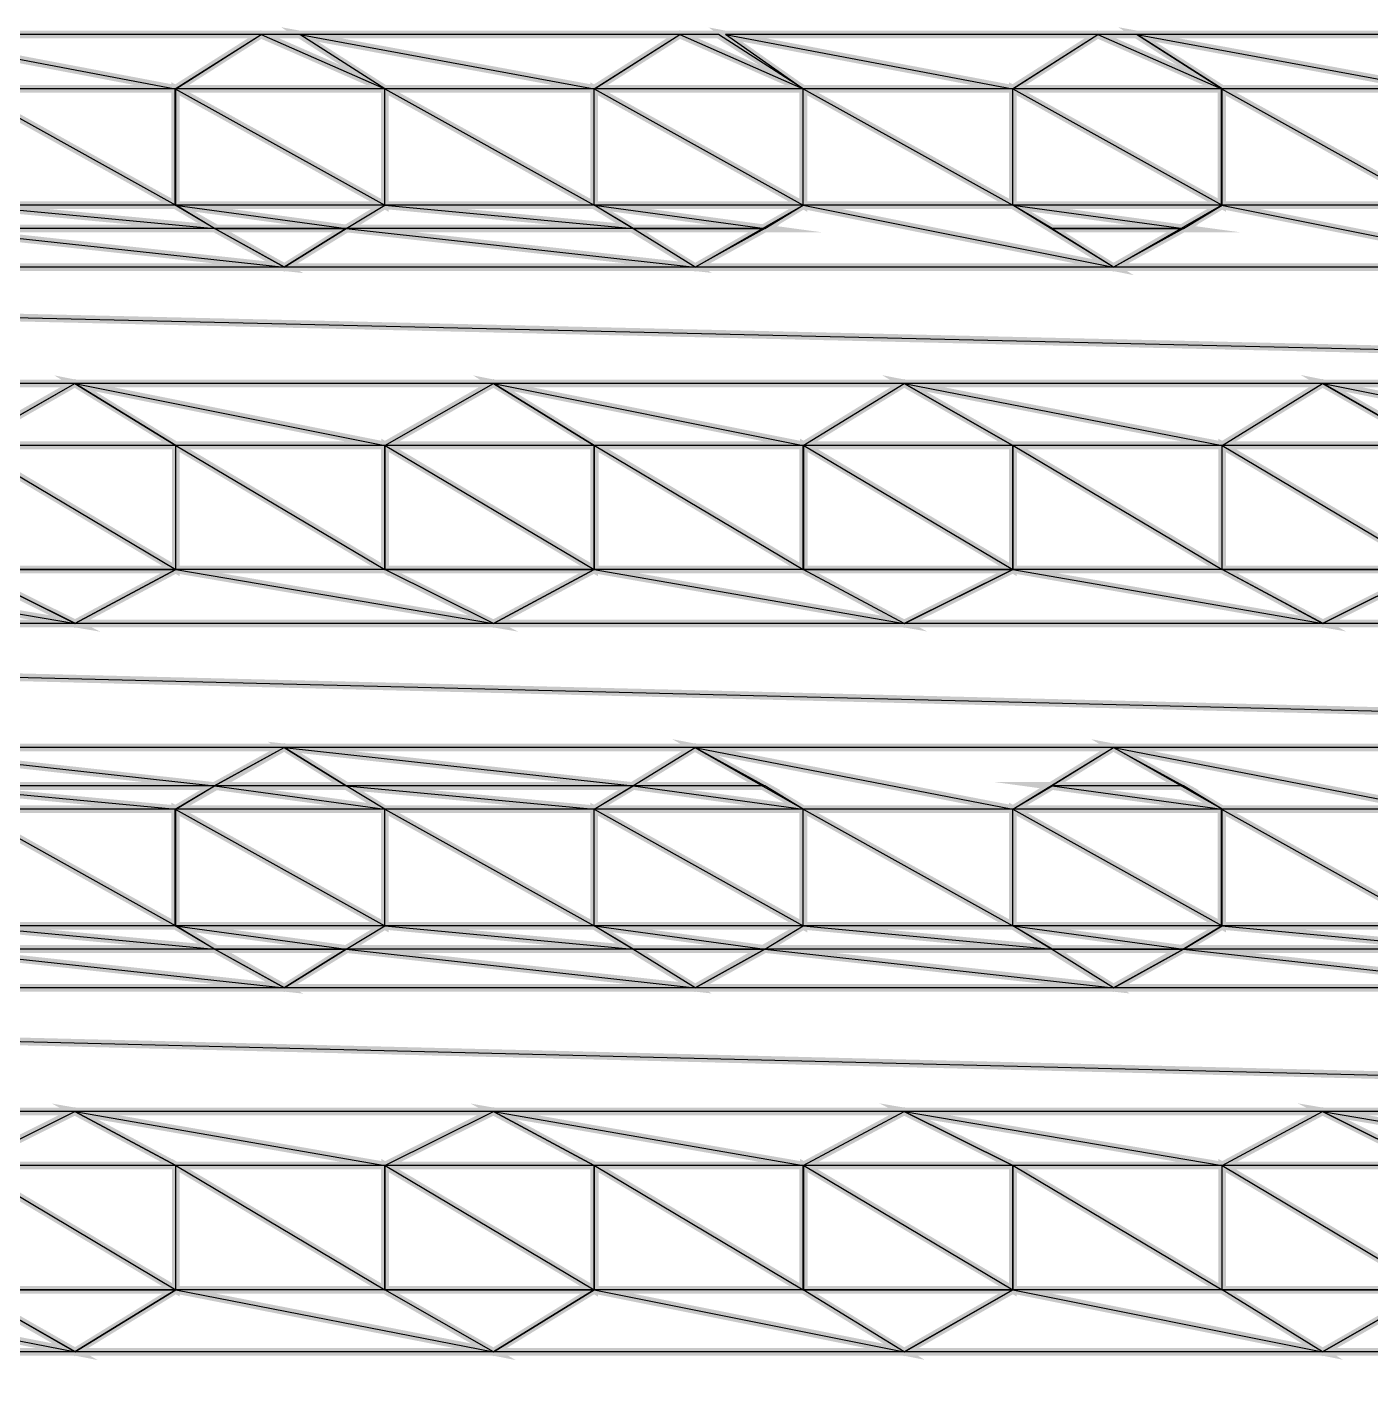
# Model space of a CAD drawing. Header units: metres. Extents: x -593 to 248, y 430 to 1024.
# Drawn here: x -401.18 to -393.83, y 551.01 to 558.44 of the extents above; entities that cross this region are included whole.
import ezdxf

# ---------------------------------------------------------------- set-up
doc = ezdxf.new("R2010")
doc.units = ezdxf.units.M
doc.header["$MEASUREMENT"] = 0
for name, color, linetype in [('C00-00-00-BLACK', 7, 'Continuous'), ('C62-64-65', 252, 'Continuous'), ('C93-95-97', 253, 'Continuous')]:
    doc.layers.add(name, color=color, linetype=linetype)

msp = doc.modelspace()

# ---------------------------------------------------------------- linework, layer by layer
at = {"layer": 'C00-00-00-BLACK', "const_width": 0.0423}
for points in [[(-413.0908, 558.3948), (-385.7358, 558.3948)], [(-400.3678, 558.0978), (-399.9018, 558.3948)], [(-399.6898, 558.3948), (-399.2248, 558.0978)], [(-398.0788, 558.0978), (-397.6098, 558.3948)], [(-397.3988, 558.3948), (-396.9338, 558.0978)], [(-395.7868, 558.0978), (-395.3228, 558.3948)], [(-395.1108, 558.3948), (-394.6418, 558.0978)], [(-400.3678, 558.0978), (-400.3678, 557.4608)], [(-399.2248, 558.0978), (-399.2248, 557.4608)], [(-398.0788, 558.0978), (-398.0788, 557.4608)], [(-396.9338, 558.0978), (-396.9338, 557.4608)], [(-395.7868, 558.0978), (-395.7868, 557.4608)], [(-394.6418, 558.0978), (-394.6418, 557.4608)], [(-400.3678, 557.4608), (-399.7748, 557.1218)], [(-399.7748, 557.1218), (-399.2248, 557.4608)], [(-398.0788, 557.4608), (-397.5258, 557.1218)], [(-397.5258, 557.1218), (-396.9338, 557.4608)], [(-395.7868, 557.4608), (-395.2368, 557.1218)], [(-395.2368, 557.1218), (-394.6418, 557.4608)], [(-401.5128, 556.1468), (-400.9208, 556.4858)], [(-400.9208, 556.4858), (-400.3678, 556.1468)], [(-399.2248, 556.1468), (-398.6298, 556.4858)], [(-398.6298, 556.4858), (-398.0788, 556.1468)], [(-396.9338, 556.1468), (-396.3818, 556.4858)], [(-396.3818, 556.4858), (-395.7868, 556.1468)], [(-394.6418, 556.1468), (-394.0918, 556.4858)], [(-394.0918, 556.4858), (-393.4988, 556.1468)], [(-400.3678, 556.1468), (-400.3678, 555.4678)], [(-399.2248, 556.1468), (-399.2248, 555.4678)], [(-398.0788, 556.1468), (-398.0788, 555.4678)], [(-396.9338, 556.1468), (-396.9338, 555.4678)], [(-395.7868, 556.1468), (-395.7868, 555.4678)], [(-394.6418, 556.1468), (-394.6418, 555.4678)], [(-401.5128, 555.4678), (-400.9208, 555.1718)], [(-400.9208, 555.1718), (-400.3678, 555.4678)], [(-399.2248, 555.4678), (-398.6298, 555.1718)], [(-398.6298, 555.1718), (-398.0788, 555.4678)], [(-396.9338, 555.4678), (-396.3818, 555.1718)], [(-396.3818, 555.1718), (-395.7868, 555.4678)], [(-394.6418, 555.4678), (-394.0918, 555.1718)], [(-394.0918, 555.1718), (-393.4988, 555.4678)], [(-400.3678, 554.1558), (-399.7748, 554.4938)], [(-399.7748, 554.4938), (-399.2248, 554.1558)], [(-398.0788, 554.1558), (-397.5258, 554.4938)], [(-397.5258, 554.4938), (-396.9338, 554.1558)], [(-395.7868, 554.1558), (-395.2368, 554.4938)], [(-395.2368, 554.4938), (-394.6418, 554.1558)], [(-400.3678, 554.1558), (-400.3678, 553.5178)], [(-399.2248, 554.1558), (-399.2248, 553.5178)], [(-398.0788, 554.1558), (-398.0788, 553.5178)], [(-396.9338, 554.1558), (-396.9338, 553.5178)], [(-395.7868, 554.1558), (-395.7868, 553.5178)], [(-394.6418, 554.1558), (-394.6418, 553.5178)], [(-400.3678, 553.5178), (-399.7748, 553.1788)], [(-399.7748, 553.1788), (-399.2248, 553.5178)], [(-398.0788, 553.5178), (-397.5258, 553.1788)], [(-397.5258, 553.1788), (-396.9338, 553.5178)], [(-395.7868, 553.5178), (-395.2368, 553.1788)], [(-395.2368, 553.1788), (-394.6418, 553.5178)], [(-401.5128, 552.2058), (-400.9208, 552.5018)], [(-400.9208, 552.5018), (-400.3678, 552.2058)], [(-399.2248, 552.2058), (-398.6298, 552.5018)], [(-398.6298, 552.5018), (-398.0788, 552.2058)], [(-396.9338, 552.2058), (-396.3818, 552.5018)], [(-396.3818, 552.5018), (-395.7868, 552.2058)], [(-394.6418, 552.2058), (-394.0918, 552.5018)], [(-394.0918, 552.5018), (-393.4988, 552.2058)], [(-400.3678, 552.2058), (-400.3678, 551.5258)], [(-399.2248, 552.2058), (-399.2248, 551.5258)], [(-398.0788, 552.2058), (-398.0788, 551.5258)], [(-396.9338, 552.2058), (-396.9338, 551.5258)], [(-395.7868, 552.2058), (-395.7868, 551.5258)], [(-394.6418, 552.2058), (-394.6418, 551.5258)], [(-401.5128, 551.5258), (-400.9208, 551.1868)], [(-400.9208, 551.1868), (-400.3678, 551.5258)], [(-399.2248, 551.5258), (-398.6298, 551.1868)], [(-398.6298, 551.1868), (-398.0788, 551.5258)], [(-396.9338, 551.5258), (-396.3818, 551.1868)], [(-396.3818, 551.1868), (-395.7868, 551.5258)], [(-394.6418, 551.5258), (-394.0918, 551.1868)], [(-394.0918, 551.1868), (-393.4988, 551.5258)]]:
    msp.add_lwpolyline(points, dxfattribs=at)
at = {"layer": 'C62-64-65', "const_width": 0.0423}
for points in [[(-399.9018, 558.3948), (-399.2248, 558.0978), (-400.3678, 558.0978), (-399.9018, 558.3948)], [(-399.6898, 558.3948), (-399.9018, 558.3948), (-399.2248, 558.0978), (-399.6898, 558.3948)], [(-397.6098, 558.3948), (-396.9338, 558.0978), (-398.0758, 558.0978), (-397.6098, 558.3948)], [(-397.3988, 558.3948), (-397.6098, 558.3948), (-396.9338, 558.0978), (-397.3988, 558.3948)], [(-395.3228, 558.3948), (-394.6448, 558.0978), (-395.7868, 558.0978), (-395.3228, 558.3948)], [(-395.1108, 558.3948), (-395.3228, 558.3948), (-394.6448, 558.0978), (-395.1108, 558.3948)], [(-399.2248, 558.0978), (-400.3708, 558.0978), (-399.2248, 557.4608), (-399.2248, 558.0978)], [(-400.3708, 558.0978), (-399.2248, 557.4608), (-400.3708, 557.4608), (-400.3708, 558.0978)], [(-396.9338, 558.0978), (-398.0788, 558.0978), (-396.9338, 557.4608), (-396.9338, 558.0978)], [(-398.0788, 558.0978), (-396.9338, 557.4608), (-398.0788, 557.4608), (-398.0788, 558.0978)], [(-394.6418, 558.0978), (-395.7868, 558.0978), (-394.6418, 557.4608), (-394.6418, 558.0978)], [(-395.7868, 558.0978), (-394.6418, 557.4608), (-395.7868, 557.4608), (-395.7868, 558.0978)], [(-399.2248, 557.4608), (-400.3708, 557.4608), (-399.4358, 557.3338), (-399.2248, 557.4608)], [(-400.3708, 557.4608), (-399.4358, 557.3338), (-400.1558, 557.3338), (-400.3708, 557.4608)], [(-396.9338, 557.4608), (-398.0788, 557.4608), (-397.1438, 557.3338), (-396.9338, 557.4608)], [(-398.0788, 557.4608), (-397.1438, 557.3338), (-397.8648, 557.3338), (-398.0788, 557.4608)], [(-394.6418, 557.4608), (-395.7868, 557.4608), (-394.8538, 557.3338), (-394.6418, 557.4608)], [(-395.7868, 557.4608), (-394.8538, 557.3338), (-395.5728, 557.3338), (-395.7868, 557.4608)], [(-400.1558, 557.3338), (-399.4358, 557.3338), (-399.7748, 557.1218), (-400.1558, 557.3338)], [(-397.8678, 557.3338), (-397.1438, 557.3338), (-397.5258, 557.1218), (-397.8678, 557.3338)], [(-395.5758, 557.3338), (-394.8538, 557.3338), (-395.2368, 557.1218), (-395.5758, 557.3338)], [(-400.9208, 556.4858), (-400.3678, 556.1468), (-401.5128, 556.1468), (-400.9208, 556.4858)], [(-398.6298, 556.4858), (-398.0788, 556.1468), (-399.2248, 556.1468), (-398.6298, 556.4858)], [(-396.3818, 556.4858), (-395.7868, 556.1468), (-396.9338, 556.1468), (-396.3818, 556.4858)], [(-394.0918, 556.4858), (-393.4988, 556.1468), (-394.6418, 556.1468), (-394.0918, 556.4858)], [(-400.3678, 556.1468), (-401.5098, 556.1468), (-400.3678, 555.4678), (-400.3678, 556.1468)], [(-401.5098, 556.1468), (-400.3678, 555.4678), (-401.5098, 555.4678), (-401.5098, 556.1468)], [(-398.0788, 556.1468), (-399.2228, 556.1468), (-398.0788, 555.4678), (-398.0788, 556.1468)], [(-399.2228, 556.1468), (-398.0788, 555.4678), (-399.2228, 555.4678), (-399.2228, 556.1468)], [(-395.7868, 556.1468), (-396.9308, 556.1468), (-395.7868, 555.4678), (-395.7868, 556.1468)], [(-396.9308, 556.1468), (-395.7868, 555.4678), (-396.9308, 555.4678), (-396.9308, 556.1468)], [(-393.4988, 556.1468), (-394.6418, 556.1468), (-393.4988, 555.4678), (-393.4988, 556.1468)], [(-394.6418, 556.1468), (-393.4988, 555.4678), (-394.6418, 555.4678), (-394.6418, 556.1468)], [(-401.5128, 555.4678), (-400.3678, 555.4678), (-400.9208, 555.1718), (-401.5128, 555.4678)], [(-399.2248, 555.4678), (-398.0788, 555.4678), (-398.6298, 555.1718), (-399.2248, 555.4678)], [(-396.9338, 555.4678), (-395.7868, 555.4678), (-396.3818, 555.1718), (-396.9338, 555.4678)], [(-394.6418, 555.4678), (-393.4988, 555.4678), (-394.0918, 555.1718), (-394.6418, 555.4678)], [(-399.7748, 554.4938), (-399.4358, 554.2828), (-400.1558, 554.2828), (-399.7748, 554.4938)], [(-397.5258, 554.4938), (-397.1438, 554.2828), (-397.8678, 554.2828), (-397.5258, 554.4938)], [(-395.2368, 554.4938), (-394.8538, 554.2828), (-395.5758, 554.2828), (-395.2368, 554.4938)], [(-399.4358, 554.2828), (-400.1558, 554.2828), (-399.2248, 554.1558), (-399.4358, 554.2828)], [(-400.1558, 554.2828), (-399.2248, 554.1558), (-400.3708, 554.1558), (-400.1558, 554.2828)], [(-397.1438, 554.2828), (-397.8648, 554.2828), (-396.9338, 554.1558), (-397.1438, 554.2828)], [(-397.8648, 554.2828), (-396.9338, 554.1558), (-398.0788, 554.1558), (-397.8648, 554.2828)], [(-394.8538, 554.2828), (-395.5728, 554.2828), (-394.6418, 554.1558), (-394.8538, 554.2828)], [(-395.5728, 554.2828), (-394.6418, 554.1558), (-395.7868, 554.1558), (-395.5728, 554.2828)], [(-399.2248, 554.1558), (-400.3708, 554.1558), (-399.2248, 553.5178), (-399.2248, 554.1558)], [(-400.3708, 554.1558), (-399.2248, 553.5178), (-400.3708, 553.5178), (-400.3708, 554.1558)], [(-396.9338, 554.1558), (-398.0788, 554.1558), (-396.9338, 553.5178), (-396.9338, 554.1558)], [(-398.0788, 554.1558), (-396.9338, 553.5178), (-398.0788, 553.5178), (-398.0788, 554.1558)], [(-394.6418, 554.1558), (-395.7868, 554.1558), (-394.6418, 553.5178), (-394.6418, 554.1558)], [(-395.7868, 554.1558), (-394.6418, 553.5178), (-395.7868, 553.5178), (-395.7868, 554.1558)], [(-399.2248, 553.5178), (-400.3708, 553.5178), (-399.4358, 553.3908), (-399.2248, 553.5178)], [(-400.3708, 553.5178), (-399.4358, 553.3908), (-400.1558, 553.3908), (-400.3708, 553.5178)], [(-396.9338, 553.5178), (-398.0788, 553.5178), (-397.1438, 553.3908), (-396.9338, 553.5178)], [(-398.0788, 553.5178), (-397.1438, 553.3908), (-397.8648, 553.3908), (-398.0788, 553.5178)], [(-394.6418, 553.5178), (-395.7868, 553.5178), (-394.8538, 553.3908), (-394.6418, 553.5178)], [(-395.7868, 553.5178), (-394.8538, 553.3908), (-395.5728, 553.3908), (-395.7868, 553.5178)], [(-400.1558, 553.3908), (-399.4358, 553.3908), (-399.7748, 553.1788), (-400.1558, 553.3908)], [(-397.8678, 553.3908), (-397.1438, 553.3908), (-397.5258, 553.1788), (-397.8678, 553.3908)], [(-395.5758, 553.3908), (-394.8538, 553.3908), (-395.2368, 553.1788), (-395.5758, 553.3908)], [(-400.9208, 552.5018), (-400.3678, 552.2058), (-401.5128, 552.2058), (-400.9208, 552.5018)], [(-398.6298, 552.5018), (-398.0788, 552.2058), (-399.2248, 552.2058), (-398.6298, 552.5018)], [(-396.3818, 552.5018), (-395.7868, 552.2058), (-396.9338, 552.2058), (-396.3818, 552.5018)], [(-394.0918, 552.5018), (-393.4988, 552.2058), (-394.6418, 552.2058), (-394.0918, 552.5018)], [(-401.5098, 552.2058), (-400.3678, 551.5258), (-401.5098, 551.5258), (-401.5098, 552.2058)], [(-399.2228, 552.2058), (-398.0788, 551.5258), (-399.2228, 551.5258), (-399.2228, 552.2058)], [(-396.9308, 552.2058), (-395.7868, 551.5258), (-396.9308, 551.5258), (-396.9308, 552.2058)], [(-394.6418, 552.2058), (-393.4988, 551.5258), (-394.6418, 551.5258), (-394.6418, 552.2058)], [(-400.3678, 552.2058), (-401.5098, 552.2058), (-400.3678, 551.5258), (-400.3678, 552.2058)], [(-398.0788, 552.2058), (-399.2228, 552.2058), (-398.0788, 551.5258), (-398.0788, 552.2058)], [(-395.7868, 552.2058), (-396.9308, 552.2058), (-395.7868, 551.5258), (-395.7868, 552.2058)], [(-393.4988, 552.2058), (-394.6418, 552.2058), (-393.4988, 551.5258), (-393.4988, 552.2058)], [(-401.5128, 551.5258), (-400.3678, 551.5258), (-400.9208, 551.1868), (-401.5128, 551.5258)], [(-399.2248, 551.5258), (-398.0788, 551.5258), (-398.6298, 551.1868), (-399.2248, 551.5258)], [(-396.9338, 551.5258), (-395.7868, 551.5258), (-396.3818, 551.1868), (-396.9338, 551.5258)], [(-394.6418, 551.5258), (-393.4988, 551.5258), (-394.0918, 551.1868), (-394.6418, 551.5258)]]:
    msp.add_lwpolyline(points, close=True, dxfattribs=at)
at = {"layer": 'C62-64-65'}
for points in [[(-399.9018, 558.3948), (-399.2248, 558.0978), (-400.3678, 558.0978), (-399.9018, 558.3948)], [(-399.6898, 558.3948), (-399.9018, 558.3948), (-399.2248, 558.0978), (-399.6898, 558.3948)], [(-397.6098, 558.3948), (-396.9338, 558.0978), (-398.0758, 558.0978), (-397.6098, 558.3948)], [(-397.3988, 558.3948), (-397.6098, 558.3948), (-396.9338, 558.0978), (-397.3988, 558.3948)], [(-395.3228, 558.3948), (-394.6448, 558.0978), (-395.7868, 558.0978), (-395.3228, 558.3948)], [(-395.1108, 558.3948), (-395.3228, 558.3948), (-394.6448, 558.0978), (-395.1108, 558.3948)], [(-399.2248, 558.0978), (-400.3708, 558.0978), (-399.2248, 557.4608), (-399.2248, 558.0978)], [(-400.3708, 558.0978), (-399.2248, 557.4608), (-400.3708, 557.4608), (-400.3708, 558.0978)], [(-396.9338, 558.0978), (-398.0788, 558.0978), (-396.9338, 557.4608), (-396.9338, 558.0978)], [(-398.0788, 558.0978), (-396.9338, 557.4608), (-398.0788, 557.4608), (-398.0788, 558.0978)], [(-394.6418, 558.0978), (-395.7868, 558.0978), (-394.6418, 557.4608), (-394.6418, 558.0978)], [(-395.7868, 558.0978), (-394.6418, 557.4608), (-395.7868, 557.4608), (-395.7868, 558.0978)], [(-399.2248, 557.4608), (-400.3708, 557.4608), (-399.4358, 557.3338), (-399.2248, 557.4608)], [(-400.3708, 557.4608), (-399.4358, 557.3338), (-400.1558, 557.3338), (-400.3708, 557.4608)], [(-396.9338, 557.4608), (-398.0788, 557.4608), (-397.1438, 557.3338), (-396.9338, 557.4608)], [(-398.0788, 557.4608), (-397.1438, 557.3338), (-397.8648, 557.3338), (-398.0788, 557.4608)], [(-394.6418, 557.4608), (-395.7868, 557.4608), (-394.8538, 557.3338), (-394.6418, 557.4608)], [(-395.7868, 557.4608), (-394.8538, 557.3338), (-395.5728, 557.3338), (-395.7868, 557.4608)], [(-400.1558, 557.3338), (-399.4358, 557.3338), (-399.7748, 557.1218), (-400.1558, 557.3338)], [(-397.8678, 557.3338), (-397.1438, 557.3338), (-397.5258, 557.1218), (-397.8678, 557.3338)], [(-395.5758, 557.3338), (-394.8538, 557.3338), (-395.2368, 557.1218), (-395.5758, 557.3338)], [(-400.9208, 556.4858), (-400.3678, 556.1468), (-401.5128, 556.1468), (-400.9208, 556.4858)], [(-398.6298, 556.4858), (-398.0788, 556.1468), (-399.2248, 556.1468), (-398.6298, 556.4858)], [(-396.3818, 556.4858), (-395.7868, 556.1468), (-396.9338, 556.1468), (-396.3818, 556.4858)], [(-394.0918, 556.4858), (-393.4988, 556.1468), (-394.6418, 556.1468), (-394.0918, 556.4858)], [(-400.3678, 556.1468), (-401.5098, 556.1468), (-400.3678, 555.4678), (-400.3678, 556.1468)], [(-401.5098, 556.1468), (-400.3678, 555.4678), (-401.5098, 555.4678), (-401.5098, 556.1468)], [(-398.0788, 556.1468), (-399.2228, 556.1468), (-398.0788, 555.4678), (-398.0788, 556.1468)], [(-399.2228, 556.1468), (-398.0788, 555.4678), (-399.2228, 555.4678), (-399.2228, 556.1468)], [(-395.7868, 556.1468), (-396.9308, 556.1468), (-395.7868, 555.4678), (-395.7868, 556.1468)], [(-396.9308, 556.1468), (-395.7868, 555.4678), (-396.9308, 555.4678), (-396.9308, 556.1468)], [(-393.4988, 556.1468), (-394.6418, 556.1468), (-393.4988, 555.4678), (-393.4988, 556.1468)], [(-394.6418, 556.1468), (-393.4988, 555.4678), (-394.6418, 555.4678), (-394.6418, 556.1468)], [(-401.5128, 555.4678), (-400.3678, 555.4678), (-400.9208, 555.1718), (-401.5128, 555.4678)], [(-399.2248, 555.4678), (-398.0788, 555.4678), (-398.6298, 555.1718), (-399.2248, 555.4678)], [(-396.9338, 555.4678), (-395.7868, 555.4678), (-396.3818, 555.1718), (-396.9338, 555.4678)], [(-394.6418, 555.4678), (-393.4988, 555.4678), (-394.0918, 555.1718), (-394.6418, 555.4678)], [(-399.7748, 554.4938), (-399.4358, 554.2828), (-400.1558, 554.2828), (-399.7748, 554.4938)], [(-397.5258, 554.4938), (-397.1438, 554.2828), (-397.8678, 554.2828), (-397.5258, 554.4938)], [(-395.2368, 554.4938), (-394.8538, 554.2828), (-395.5758, 554.2828), (-395.2368, 554.4938)], [(-400.1558, 554.2828), (-399.2248, 554.1558), (-400.3708, 554.1558), (-400.1558, 554.2828)], [(-399.4358, 554.2828), (-400.1558, 554.2828), (-399.2248, 554.1558), (-399.4358, 554.2828)], [(-397.8648, 554.2828), (-396.9338, 554.1558), (-398.0788, 554.1558), (-397.8648, 554.2828)], [(-397.1438, 554.2828), (-397.8648, 554.2828), (-396.9338, 554.1558), (-397.1438, 554.2828)], [(-395.5728, 554.2828), (-394.6418, 554.1558), (-395.7868, 554.1558), (-395.5728, 554.2828)], [(-394.8538, 554.2828), (-395.5728, 554.2828), (-394.6418, 554.1558), (-394.8538, 554.2828)], [(-399.2248, 554.1558), (-400.3708, 554.1558), (-399.2248, 553.5178), (-399.2248, 554.1558)], [(-400.3708, 554.1558), (-399.2248, 553.5178), (-400.3708, 553.5178), (-400.3708, 554.1558)], [(-396.9338, 554.1558), (-398.0788, 554.1558), (-396.9338, 553.5178), (-396.9338, 554.1558)], [(-398.0788, 554.1558), (-396.9338, 553.5178), (-398.0788, 553.5178), (-398.0788, 554.1558)], [(-394.6418, 554.1558), (-395.7868, 554.1558), (-394.6418, 553.5178), (-394.6418, 554.1558)], [(-395.7868, 554.1558), (-394.6418, 553.5178), (-395.7868, 553.5178), (-395.7868, 554.1558)], [(-399.2248, 553.5178), (-400.3708, 553.5178), (-399.4358, 553.3908), (-399.2248, 553.5178)], [(-400.3708, 553.5178), (-399.4358, 553.3908), (-400.1558, 553.3908), (-400.3708, 553.5178)], [(-396.9338, 553.5178), (-398.0788, 553.5178), (-397.1438, 553.3908), (-396.9338, 553.5178)], [(-398.0788, 553.5178), (-397.1438, 553.3908), (-397.8648, 553.3908), (-398.0788, 553.5178)], [(-394.6418, 553.5178), (-395.7868, 553.5178), (-394.8538, 553.3908), (-394.6418, 553.5178)], [(-395.7868, 553.5178), (-394.8538, 553.3908), (-395.5728, 553.3908), (-395.7868, 553.5178)], [(-400.1558, 553.3908), (-399.4358, 553.3908), (-399.7748, 553.1788), (-400.1558, 553.3908)], [(-397.8678, 553.3908), (-397.1438, 553.3908), (-397.5258, 553.1788), (-397.8678, 553.3908)], [(-395.5758, 553.3908), (-394.8538, 553.3908), (-395.2368, 553.1788), (-395.5758, 553.3908)], [(-400.9208, 552.5018), (-400.3678, 552.2058), (-401.5128, 552.2058), (-400.9208, 552.5018)], [(-398.6298, 552.5018), (-398.0788, 552.2058), (-399.2248, 552.2058), (-398.6298, 552.5018)], [(-396.3818, 552.5018), (-395.7868, 552.2058), (-396.9338, 552.2058), (-396.3818, 552.5018)], [(-394.0918, 552.5018), (-393.4988, 552.2058), (-394.6418, 552.2058), (-394.0918, 552.5018)], [(-400.3678, 552.2058), (-401.5098, 552.2058), (-400.3678, 551.5258), (-400.3678, 552.2058)], [(-401.5098, 552.2058), (-400.3678, 551.5258), (-401.5098, 551.5258), (-401.5098, 552.2058)], [(-398.0788, 552.2058), (-399.2228, 552.2058), (-398.0788, 551.5258), (-398.0788, 552.2058)], [(-399.2228, 552.2058), (-398.0788, 551.5258), (-399.2228, 551.5258), (-399.2228, 552.2058)], [(-395.7868, 552.2058), (-396.9308, 552.2058), (-395.7868, 551.5258), (-395.7868, 552.2058)], [(-396.9308, 552.2058), (-395.7868, 551.5258), (-396.9308, 551.5258), (-396.9308, 552.2058)], [(-393.4988, 552.2058), (-394.6418, 552.2058), (-393.4988, 551.5258), (-393.4988, 552.2058)], [(-394.6418, 552.2058), (-393.4988, 551.5258), (-394.6418, 551.5258), (-394.6418, 552.2058)], [(-401.5128, 551.5258), (-400.3678, 551.5258), (-400.9208, 551.1868), (-401.5128, 551.5258)], [(-399.2248, 551.5258), (-398.0788, 551.5258), (-398.6298, 551.1868), (-399.2248, 551.5258)], [(-396.9338, 551.5258), (-395.7868, 551.5258), (-396.3818, 551.1868), (-396.9338, 551.5258)], [(-394.6418, 551.5258), (-393.4988, 551.5258), (-394.0918, 551.1868), (-394.6418, 551.5258)]]:
    msp.add_lwpolyline(points, close=True, dxfattribs=at)
at = {"layer": 'C93-95-97', "const_width": 0.0423}
for points in [[(-399.9018, 558.3948), (-401.9388, 558.3948), (-400.3708, 558.0978), (-399.9018, 558.3948)], [(-401.9388, 558.3948), (-400.3708, 558.0978), (-401.5158, 558.0978), (-401.9388, 558.3948)], [(-397.6098, 558.3948), (-399.6898, 558.3948), (-398.0788, 558.0978), (-397.6098, 558.3948)], [(-399.6898, 558.3948), (-398.0788, 558.0978), (-399.2248, 558.0978), (-399.6898, 558.3948)], [(-395.3228, 558.3948), (-397.3598, 558.3948), (-395.7898, 558.0978), (-395.3228, 558.3948)], [(-397.3598, 558.3948), (-395.7898, 558.0978), (-396.9368, 558.0978), (-397.3598, 558.3948)], [(-393.0738, 558.3948), (-395.1078, 558.3948), (-393.4968, 558.0978), (-393.0738, 558.3948)], [(-395.1078, 558.3948), (-393.4968, 558.0978), (-394.6418, 558.0978), (-395.1078, 558.3948)], [(-400.3678, 558.0978), (-401.5128, 558.0978), (-400.3678, 557.4608), (-400.3678, 558.0978)], [(-401.5128, 558.0978), (-400.3678, 557.4608), (-401.5128, 557.4608), (-401.5128, 558.0978)], [(-398.0788, 558.0978), (-399.2248, 558.0978), (-398.0788, 557.4608), (-398.0788, 558.0978)], [(-399.2248, 558.0978), (-398.0788, 557.4608), (-399.2248, 557.4608), (-399.2248, 558.0978)], [(-395.7868, 558.0978), (-396.9338, 558.0978), (-395.7868, 557.4608), (-395.7868, 558.0978)], [(-396.9338, 558.0978), (-395.7868, 557.4608), (-396.9338, 557.4608), (-396.9338, 558.0978)], [(-393.4988, 558.0978), (-394.6448, 558.0978), (-393.4988, 557.4608), (-393.4988, 558.0978)], [(-394.6448, 558.0978), (-393.4988, 557.4608), (-394.6448, 557.4608), (-394.6448, 558.0978)], [(-400.3678, 557.4608), (-401.5128, 557.4608), (-400.1558, 557.3338), (-400.3678, 557.4608)], [(-401.5128, 557.4608), (-400.1558, 557.3338), (-401.7248, 557.3338), (-401.5128, 557.4608)], [(-398.0788, 557.4608), (-399.2248, 557.4608), (-397.8678, 557.3338), (-398.0788, 557.4608)], [(-399.2248, 557.4608), (-397.8678, 557.3338), (-399.4358, 557.3338), (-399.2248, 557.4608)], [(-396.9338, 557.4608), (-395.2368, 557.1218), (-397.5258, 557.1218), (-396.9338, 557.4608)], [(-395.7868, 557.4608), (-396.9338, 557.4608), (-395.2368, 557.1218), (-395.7868, 557.4608)], [(-394.6448, 557.4608), (-392.9478, 557.1218), (-395.2368, 557.1218), (-394.6448, 557.4608)], [(-393.4988, 557.4608), (-394.6448, 557.4608), (-392.9478, 557.1218), (-393.4988, 557.4608)], [(-401.7248, 557.3338), (-399.7728, 557.1218), (-402.0638, 557.1218), (-401.7248, 557.3338)], [(-400.1558, 557.3338), (-401.7248, 557.3338), (-399.7728, 557.1218), (-400.1558, 557.3338)], [(-399.4358, 557.3338), (-397.5258, 557.1218), (-399.7748, 557.1218), (-399.4358, 557.3338)], [(-397.8678, 557.3338), (-399.4358, 557.3338), (-397.5258, 557.1218), (-397.8678, 557.3338)], [(-413.0908, 557.1218), (-385.7358, 556.4858), (-413.0908, 556.4858), (-413.0908, 557.1218)], [(-385.7358, 557.1218), (-413.0908, 557.1218), (-385.7358, 556.4858), (-385.7358, 557.1218)], [(-400.9208, 556.4858), (-403.2118, 556.4858), (-401.5158, 556.1468), (-400.9208, 556.4858)], [(-398.6298, 556.4858), (-400.9208, 556.4858), (-399.2248, 556.1468), (-398.6298, 556.4858)], [(-400.9208, 556.4858), (-399.2248, 556.1468), (-400.3678, 556.1468), (-400.9208, 556.4858)], [(-396.3818, 556.4858), (-398.6298, 556.4858), (-396.9338, 556.1468), (-396.3818, 556.4858)], [(-398.6298, 556.4858), (-396.9338, 556.1468), (-398.0788, 556.1468), (-398.6298, 556.4858)], [(-394.0918, 556.4858), (-396.3818, 556.4858), (-394.6418, 556.1468), (-394.0918, 556.4858)], [(-396.3818, 556.4858), (-394.6418, 556.1468), (-395.7868, 556.1468), (-396.3818, 556.4858)], [(-391.7998, 556.4858), (-394.0888, 556.4858), (-392.3928, 556.1468), (-391.7998, 556.4858)], [(-394.0888, 556.4858), (-392.3928, 556.1468), (-393.4968, 556.1468), (-394.0888, 556.4858)], [(-399.2248, 556.1468), (-400.3678, 556.1468), (-399.2248, 555.4678), (-399.2248, 556.1468)], [(-400.3678, 556.1468), (-399.2248, 555.4678), (-400.3678, 555.4678), (-400.3678, 556.1468)], [(-396.9338, 556.1468), (-398.0758, 556.1468), (-396.9338, 555.4678), (-396.9338, 556.1468)], [(-398.0758, 556.1468), (-396.9338, 555.4678), (-398.0758, 555.4678), (-398.0758, 556.1468)], [(-394.6418, 556.1468), (-395.7858, 556.1468), (-394.6418, 555.4678), (-394.6418, 556.1468)], [(-395.7858, 556.1468), (-394.6418, 555.4678), (-395.7858, 555.4678), (-395.7858, 556.1468)], [(-402.6568, 555.4678), (-400.9178, 555.1718), (-403.2088, 555.1718), (-402.6568, 555.4678)], [(-401.5128, 555.4678), (-402.6568, 555.4678), (-400.9178, 555.1718), (-401.5128, 555.4678)], [(-400.3678, 555.4678), (-398.6298, 555.1718), (-400.9208, 555.1718), (-400.3678, 555.4678)], [(-399.2248, 555.4678), (-400.3678, 555.4678), (-398.6298, 555.1718), (-399.2248, 555.4678)], [(-398.0788, 555.4678), (-396.3818, 555.1718), (-398.6298, 555.1718), (-398.0788, 555.4678)], [(-396.9338, 555.4678), (-398.0788, 555.4678), (-396.3818, 555.1718), (-396.9338, 555.4678)], [(-395.7868, 555.4678), (-394.0888, 555.1718), (-396.3808, 555.1718), (-395.7868, 555.4678)], [(-394.6418, 555.4678), (-395.7868, 555.4678), (-394.0888, 555.1718), (-394.6418, 555.4678)], [(-393.4988, 555.4678), (-391.7998, 555.1718), (-394.0918, 555.1718), (-393.4988, 555.4678)], [(-413.0908, 555.1718), (-385.7358, 554.4938), (-413.0908, 554.4938), (-413.0908, 555.1718)], [(-385.7358, 555.1718), (-413.0908, 555.1718), (-385.7358, 554.4938), (-385.7358, 555.1718)], [(-397.5288, 554.4938), (-395.7868, 554.1558), (-396.9338, 554.1558), (-397.5288, 554.4938)], [(-395.2368, 554.4938), (-393.4968, 554.1558), (-394.6418, 554.1558), (-395.2368, 554.4938)], [(-399.7748, 554.4938), (-402.0668, 554.4938), (-400.1578, 554.2828), (-399.7748, 554.4938)], [(-402.0668, 554.4938), (-400.1578, 554.2828), (-401.7278, 554.2828), (-402.0668, 554.4938)], [(-397.5258, 554.4938), (-399.7748, 554.4938), (-397.8678, 554.2828), (-397.5258, 554.4938)], [(-399.7748, 554.4938), (-397.8678, 554.2828), (-399.4358, 554.2828), (-399.7748, 554.4938)], [(-395.2368, 554.4938), (-397.5288, 554.4938), (-395.7868, 554.1558), (-395.2368, 554.4938)], [(-392.9458, 554.4938), (-395.2368, 554.4938), (-393.4968, 554.1558), (-392.9458, 554.4938)], [(-401.7248, 554.2828), (-400.3678, 554.1558), (-401.5128, 554.1558), (-401.7248, 554.2828)], [(-399.4358, 554.2828), (-398.0788, 554.1558), (-399.2248, 554.1558), (-399.4358, 554.2828)], [(-400.1558, 554.2828), (-401.7248, 554.2828), (-400.3678, 554.1558), (-400.1558, 554.2828)], [(-397.8678, 554.2828), (-399.4358, 554.2828), (-398.0788, 554.1558), (-397.8678, 554.2828)], [(-400.3678, 554.1558), (-401.5128, 554.1558), (-400.3678, 553.5178), (-400.3678, 554.1558)], [(-401.5128, 554.1558), (-400.3678, 553.5178), (-401.5128, 553.5178), (-401.5128, 554.1558)], [(-398.0788, 554.1558), (-399.2248, 554.1558), (-398.0788, 553.5178), (-398.0788, 554.1558)], [(-399.2248, 554.1558), (-398.0788, 553.5178), (-399.2248, 553.5178), (-399.2248, 554.1558)], [(-395.7868, 554.1558), (-396.9338, 554.1558), (-395.7868, 553.5178), (-395.7868, 554.1558)], [(-396.9338, 554.1558), (-395.7868, 553.5178), (-396.9338, 553.5178), (-396.9338, 554.1558)], [(-393.4988, 554.1558), (-394.6448, 554.1558), (-393.4988, 553.5178), (-393.4988, 554.1558)], [(-394.6448, 554.1558), (-393.4988, 553.5178), (-394.6448, 553.5178), (-394.6448, 554.1558)], [(-400.3678, 553.5178), (-401.5128, 553.5178), (-400.1558, 553.3908), (-400.3678, 553.5178)], [(-401.5128, 553.5178), (-400.1558, 553.3908), (-401.7248, 553.3908), (-401.5128, 553.5178)], [(-398.0788, 553.5178), (-399.2248, 553.5178), (-397.8678, 553.3908), (-398.0788, 553.5178)], [(-399.2248, 553.5178), (-397.8678, 553.3908), (-399.4358, 553.3908), (-399.2248, 553.5178)], [(-395.7868, 553.5178), (-396.9338, 553.5178), (-395.5758, 553.3908), (-395.7868, 553.5178)], [(-396.9338, 553.5178), (-395.5758, 553.3908), (-397.1438, 553.3908), (-396.9338, 553.5178)], [(-393.4988, 553.5178), (-394.6448, 553.5178), (-393.2868, 553.3908), (-393.4988, 553.5178)], [(-394.6448, 553.5178), (-393.2868, 553.3908), (-394.8568, 553.3908), (-394.6448, 553.5178)], [(-401.7248, 553.3908), (-399.7728, 553.1788), (-402.0638, 553.1788), (-401.7248, 553.3908)], [(-400.1558, 553.3908), (-401.7248, 553.3908), (-399.7728, 553.1788), (-400.1558, 553.3908)], [(-399.4358, 553.3908), (-397.5258, 553.1788), (-399.7748, 553.1788), (-399.4358, 553.3908)], [(-397.8678, 553.3908), (-399.4358, 553.3908), (-397.5258, 553.1788), (-397.8678, 553.3908)], [(-397.1438, 553.3908), (-395.2368, 553.1788), (-397.5258, 553.1788), (-397.1438, 553.3908)], [(-395.5758, 553.3908), (-397.1438, 553.3908), (-395.2368, 553.1788), (-395.5758, 553.3908)], [(-394.8538, 553.3908), (-392.9458, 553.1788), (-395.2338, 553.1788), (-394.8538, 553.3908)], [(-393.2848, 553.3908), (-394.8538, 553.3908), (-392.9458, 553.1788), (-393.2848, 553.3908)], [(-413.0908, 553.1788), (-385.7358, 552.5018), (-413.0908, 552.5018), (-413.0908, 553.1788)], [(-385.7358, 553.1788), (-413.0908, 553.1788), (-385.7358, 552.5018), (-385.7358, 553.1788)], [(-400.9208, 552.5018), (-399.2248, 552.2058), (-400.3678, 552.2058), (-400.9208, 552.5018)], [(-398.6298, 552.5018), (-396.9338, 552.2058), (-398.0788, 552.2058), (-398.6298, 552.5018)], [(-396.3818, 552.5018), (-394.6418, 552.2058), (-395.7868, 552.2058), (-396.3818, 552.5018)], [(-394.0918, 552.5018), (-392.3528, 552.2058), (-393.4988, 552.2058), (-394.0918, 552.5018)], [(-400.9208, 552.5018), (-403.2118, 552.5018), (-401.5158, 552.2058), (-400.9208, 552.5018)], [(-398.6298, 552.5018), (-400.9208, 552.5018), (-399.2248, 552.2058), (-398.6298, 552.5018)], [(-396.3818, 552.5018), (-398.6298, 552.5018), (-396.9338, 552.2058), (-396.3818, 552.5018)], [(-394.0918, 552.5018), (-396.3818, 552.5018), (-394.6418, 552.2058), (-394.0918, 552.5018)], [(-391.7998, 552.5018), (-394.0918, 552.5018), (-392.3528, 552.2058), (-391.7998, 552.5018)], [(-400.3678, 552.2058), (-399.2248, 551.5258), (-400.3678, 551.5258), (-400.3678, 552.2058)], [(-398.0758, 552.2058), (-396.9338, 551.5258), (-398.0758, 551.5258), (-398.0758, 552.2058)], [(-395.7858, 552.2058), (-394.6418, 551.5258), (-395.7858, 551.5258), (-395.7858, 552.2058)], [(-399.2248, 552.2058), (-400.3678, 552.2058), (-399.2248, 551.5258), (-399.2248, 552.2058)], [(-396.9338, 552.2058), (-398.0758, 552.2058), (-396.9338, 551.5258), (-396.9338, 552.2058)], [(-394.6418, 552.2058), (-395.7858, 552.2058), (-394.6418, 551.5258), (-394.6418, 552.2058)], [(-402.6568, 551.5258), (-400.9178, 551.1868), (-403.2088, 551.1868), (-402.6568, 551.5258)], [(-401.5128, 551.5258), (-402.6568, 551.5258), (-400.9178, 551.1868), (-401.5128, 551.5258)], [(-400.3678, 551.5258), (-398.6298, 551.1868), (-400.9208, 551.1868), (-400.3678, 551.5258)], [(-399.2248, 551.5258), (-400.3678, 551.5258), (-398.6298, 551.1868), (-399.2248, 551.5258)], [(-398.0788, 551.5258), (-396.3818, 551.1868), (-398.6298, 551.1868), (-398.0788, 551.5258)], [(-396.9338, 551.5258), (-398.0788, 551.5258), (-396.3818, 551.1868), (-396.9338, 551.5258)], [(-395.7868, 551.5258), (-394.0918, 551.1868), (-396.3808, 551.1868), (-395.7868, 551.5258)], [(-394.6418, 551.5258), (-395.7868, 551.5258), (-394.0918, 551.1868), (-394.6418, 551.5258)], [(-393.4988, 551.5258), (-391.8028, 551.1868), (-394.0918, 551.1868), (-393.4988, 551.5258)], [(-385.7358, 551.1868), (-413.0908, 551.1868), (-385.7358, 550.5528), (-385.7358, 551.1868)]]:
    msp.add_lwpolyline(points, close=True, dxfattribs=at)
at = {"layer": 'C93-95-97'}
for points in [[(-399.9018, 558.3948), (-401.9388, 558.3948), (-400.3708, 558.0978), (-399.9018, 558.3948)], [(-401.9388, 558.3948), (-400.3708, 558.0978), (-401.5158, 558.0978), (-401.9388, 558.3948)], [(-397.6098, 558.3948), (-399.6898, 558.3948), (-398.0788, 558.0978), (-397.6098, 558.3948)], [(-399.6898, 558.3948), (-398.0788, 558.0978), (-399.2248, 558.0978), (-399.6898, 558.3948)], [(-395.3228, 558.3948), (-397.3598, 558.3948), (-395.7898, 558.0978), (-395.3228, 558.3948)], [(-397.3598, 558.3948), (-395.7898, 558.0978), (-396.9368, 558.0978), (-397.3598, 558.3948)], [(-393.0738, 558.3948), (-395.1078, 558.3948), (-393.4968, 558.0978), (-393.0738, 558.3948)], [(-395.1078, 558.3948), (-393.4968, 558.0978), (-394.6418, 558.0978), (-395.1078, 558.3948)], [(-400.3678, 558.0978), (-401.5128, 558.0978), (-400.3678, 557.4608), (-400.3678, 558.0978)], [(-401.5128, 558.0978), (-400.3678, 557.4608), (-401.5128, 557.4608), (-401.5128, 558.0978)], [(-398.0788, 558.0978), (-399.2248, 558.0978), (-398.0788, 557.4608), (-398.0788, 558.0978)], [(-399.2248, 558.0978), (-398.0788, 557.4608), (-399.2248, 557.4608), (-399.2248, 558.0978)], [(-395.7868, 558.0978), (-396.9338, 558.0978), (-395.7868, 557.4608), (-395.7868, 558.0978)], [(-396.9338, 558.0978), (-395.7868, 557.4608), (-396.9338, 557.4608), (-396.9338, 558.0978)], [(-393.4988, 558.0978), (-394.6448, 558.0978), (-393.4988, 557.4608), (-393.4988, 558.0978)], [(-394.6448, 558.0978), (-393.4988, 557.4608), (-394.6448, 557.4608), (-394.6448, 558.0978)], [(-401.5128, 557.4608), (-400.1558, 557.3338), (-401.7248, 557.3338), (-401.5128, 557.4608)], [(-400.3678, 557.4608), (-401.5128, 557.4608), (-400.1558, 557.3338), (-400.3678, 557.4608)], [(-399.2248, 557.4608), (-397.8678, 557.3338), (-399.4358, 557.3338), (-399.2248, 557.4608)], [(-398.0788, 557.4608), (-399.2248, 557.4608), (-397.8678, 557.3338), (-398.0788, 557.4608)], [(-396.9338, 557.4608), (-395.2368, 557.1218), (-397.5258, 557.1218), (-396.9338, 557.4608)], [(-395.7868, 557.4608), (-396.9338, 557.4608), (-395.2368, 557.1218), (-395.7868, 557.4608)], [(-394.6448, 557.4608), (-392.9478, 557.1218), (-395.2368, 557.1218), (-394.6448, 557.4608)], [(-393.4988, 557.4608), (-394.6448, 557.4608), (-392.9478, 557.1218), (-393.4988, 557.4608)], [(-401.7248, 557.3338), (-399.7728, 557.1218), (-402.0638, 557.1218), (-401.7248, 557.3338)], [(-400.1558, 557.3338), (-401.7248, 557.3338), (-399.7728, 557.1218), (-400.1558, 557.3338)], [(-399.4358, 557.3338), (-397.5258, 557.1218), (-399.7748, 557.1218), (-399.4358, 557.3338)], [(-397.8678, 557.3338), (-399.4358, 557.3338), (-397.5258, 557.1218), (-397.8678, 557.3338)], [(-385.7358, 557.1218), (-413.0908, 557.1218), (-385.7358, 556.4858), (-385.7358, 557.1218)], [(-413.0908, 557.1218), (-385.7358, 556.4858), (-413.0908, 556.4858), (-413.0908, 557.1218)], [(-400.9208, 556.4858), (-403.2118, 556.4858), (-401.5158, 556.1468), (-400.9208, 556.4858)], [(-398.6298, 556.4858), (-400.9208, 556.4858), (-399.2248, 556.1468), (-398.6298, 556.4858)], [(-400.9208, 556.4858), (-399.2248, 556.1468), (-400.3678, 556.1468), (-400.9208, 556.4858)], [(-396.3818, 556.4858), (-398.6298, 556.4858), (-396.9338, 556.1468), (-396.3818, 556.4858)], [(-398.6298, 556.4858), (-396.9338, 556.1468), (-398.0788, 556.1468), (-398.6298, 556.4858)], [(-394.0918, 556.4858), (-396.3818, 556.4858), (-394.6418, 556.1468), (-394.0918, 556.4858)], [(-396.3818, 556.4858), (-394.6418, 556.1468), (-395.7868, 556.1468), (-396.3818, 556.4858)], [(-391.7998, 556.4858), (-394.0888, 556.4858), (-392.3928, 556.1468), (-391.7998, 556.4858)], [(-394.0888, 556.4858), (-392.3928, 556.1468), (-393.4968, 556.1468), (-394.0888, 556.4858)], [(-399.2248, 556.1468), (-400.3678, 556.1468), (-399.2248, 555.4678), (-399.2248, 556.1468)], [(-400.3678, 556.1468), (-399.2248, 555.4678), (-400.3678, 555.4678), (-400.3678, 556.1468)], [(-396.9338, 556.1468), (-398.0758, 556.1468), (-396.9338, 555.4678), (-396.9338, 556.1468)], [(-398.0758, 556.1468), (-396.9338, 555.4678), (-398.0758, 555.4678), (-398.0758, 556.1468)], [(-394.6418, 556.1468), (-395.7858, 556.1468), (-394.6418, 555.4678), (-394.6418, 556.1468)], [(-395.7858, 556.1468), (-394.6418, 555.4678), (-395.7858, 555.4678), (-395.7858, 556.1468)], [(-402.6568, 555.4678), (-400.9178, 555.1718), (-403.2088, 555.1718), (-402.6568, 555.4678)], [(-401.5128, 555.4678), (-402.6568, 555.4678), (-400.9178, 555.1718), (-401.5128, 555.4678)], [(-400.3678, 555.4678), (-398.6298, 555.1718), (-400.9208, 555.1718), (-400.3678, 555.4678)], [(-399.2248, 555.4678), (-400.3678, 555.4678), (-398.6298, 555.1718), (-399.2248, 555.4678)], [(-398.0788, 555.4678), (-396.3818, 555.1718), (-398.6298, 555.1718), (-398.0788, 555.4678)], [(-396.9338, 555.4678), (-398.0788, 555.4678), (-396.3818, 555.1718), (-396.9338, 555.4678)], [(-395.7868, 555.4678), (-394.0888, 555.1718), (-396.3808, 555.1718), (-395.7868, 555.4678)], [(-394.6418, 555.4678), (-395.7868, 555.4678), (-394.0888, 555.1718), (-394.6418, 555.4678)], [(-393.4988, 555.4678), (-391.7998, 555.1718), (-394.0918, 555.1718), (-393.4988, 555.4678)], [(-385.7358, 555.1718), (-413.0908, 555.1718), (-385.7358, 554.4938), (-385.7358, 555.1718)], [(-413.0908, 555.1718), (-385.7358, 554.4938), (-413.0908, 554.4938), (-413.0908, 555.1718)], [(-399.7748, 554.4938), (-402.0668, 554.4938), (-400.1578, 554.2828), (-399.7748, 554.4938)], [(-402.0668, 554.4938), (-400.1578, 554.2828), (-401.7278, 554.2828), (-402.0668, 554.4938)], [(-397.5258, 554.4938), (-399.7748, 554.4938), (-397.8678, 554.2828), (-397.5258, 554.4938)], [(-399.7748, 554.4938), (-397.8678, 554.2828), (-399.4358, 554.2828), (-399.7748, 554.4938)], [(-395.2368, 554.4938), (-397.5288, 554.4938), (-395.7868, 554.1558), (-395.2368, 554.4938)], [(-397.5288, 554.4938), (-395.7868, 554.1558), (-396.9338, 554.1558), (-397.5288, 554.4938)], [(-392.9458, 554.4938), (-395.2368, 554.4938), (-393.4968, 554.1558), (-392.9458, 554.4938)], [(-395.2368, 554.4938), (-393.4968, 554.1558), (-394.6418, 554.1558), (-395.2368, 554.4938)], [(-400.1558, 554.2828), (-401.7248, 554.2828), (-400.3678, 554.1558), (-400.1558, 554.2828)], [(-401.7248, 554.2828), (-400.3678, 554.1558), (-401.5128, 554.1558), (-401.7248, 554.2828)], [(-397.8678, 554.2828), (-399.4358, 554.2828), (-398.0788, 554.1558), (-397.8678, 554.2828)], [(-399.4358, 554.2828), (-398.0788, 554.1558), (-399.2248, 554.1558), (-399.4358, 554.2828)], [(-400.3678, 554.1558), (-401.5128, 554.1558), (-400.3678, 553.5178), (-400.3678, 554.1558)], [(-401.5128, 554.1558), (-400.3678, 553.5178), (-401.5128, 553.5178), (-401.5128, 554.1558)], [(-398.0788, 554.1558), (-399.2248, 554.1558), (-398.0788, 553.5178), (-398.0788, 554.1558)], [(-399.2248, 554.1558), (-398.0788, 553.5178), (-399.2248, 553.5178), (-399.2248, 554.1558)], [(-395.7868, 554.1558), (-396.9338, 554.1558), (-395.7868, 553.5178), (-395.7868, 554.1558)], [(-396.9338, 554.1558), (-395.7868, 553.5178), (-396.9338, 553.5178), (-396.9338, 554.1558)], [(-393.4988, 554.1558), (-394.6448, 554.1558), (-393.4988, 553.5178), (-393.4988, 554.1558)], [(-394.6448, 554.1558), (-393.4988, 553.5178), (-394.6448, 553.5178), (-394.6448, 554.1558)], [(-401.5128, 553.5178), (-400.1558, 553.3908), (-401.7248, 553.3908), (-401.5128, 553.5178)], [(-400.3678, 553.5178), (-401.5128, 553.5178), (-400.1558, 553.3908), (-400.3678, 553.5178)], [(-399.2248, 553.5178), (-397.8678, 553.3908), (-399.4358, 553.3908), (-399.2248, 553.5178)], [(-398.0788, 553.5178), (-399.2248, 553.5178), (-397.8678, 553.3908), (-398.0788, 553.5178)], [(-396.9338, 553.5178), (-395.5758, 553.3908), (-397.1438, 553.3908), (-396.9338, 553.5178)], [(-395.7868, 553.5178), (-396.9338, 553.5178), (-395.5758, 553.3908), (-395.7868, 553.5178)], [(-394.6448, 553.5178), (-393.2868, 553.3908), (-394.8568, 553.3908), (-394.6448, 553.5178)], [(-393.4988, 553.5178), (-394.6448, 553.5178), (-393.2868, 553.3908), (-393.4988, 553.5178)], [(-401.7248, 553.3908), (-399.7728, 553.1788), (-402.0638, 553.1788), (-401.7248, 553.3908)], [(-400.1558, 553.3908), (-401.7248, 553.3908), (-399.7728, 553.1788), (-400.1558, 553.3908)], [(-399.4358, 553.3908), (-397.5258, 553.1788), (-399.7748, 553.1788), (-399.4358, 553.3908)], [(-397.8678, 553.3908), (-399.4358, 553.3908), (-397.5258, 553.1788), (-397.8678, 553.3908)], [(-397.1438, 553.3908), (-395.2368, 553.1788), (-397.5258, 553.1788), (-397.1438, 553.3908)], [(-395.5758, 553.3908), (-397.1438, 553.3908), (-395.2368, 553.1788), (-395.5758, 553.3908)], [(-394.8538, 553.3908), (-392.9458, 553.1788), (-395.2338, 553.1788), (-394.8538, 553.3908)], [(-393.2848, 553.3908), (-394.8538, 553.3908), (-392.9458, 553.1788), (-393.2848, 553.3908)], [(-385.7358, 553.1788), (-413.0908, 553.1788), (-385.7358, 552.5018), (-385.7358, 553.1788)], [(-413.0908, 553.1788), (-385.7358, 552.5018), (-413.0908, 552.5018), (-413.0908, 553.1788)], [(-400.9208, 552.5018), (-403.2118, 552.5018), (-401.5158, 552.2058), (-400.9208, 552.5018)], [(-398.6298, 552.5018), (-400.9208, 552.5018), (-399.2248, 552.2058), (-398.6298, 552.5018)], [(-400.9208, 552.5018), (-399.2248, 552.2058), (-400.3678, 552.2058), (-400.9208, 552.5018)], [(-396.3818, 552.5018), (-398.6298, 552.5018), (-396.9338, 552.2058), (-396.3818, 552.5018)], [(-398.6298, 552.5018), (-396.9338, 552.2058), (-398.0788, 552.2058), (-398.6298, 552.5018)], [(-394.0918, 552.5018), (-396.3818, 552.5018), (-394.6418, 552.2058), (-394.0918, 552.5018)], [(-396.3818, 552.5018), (-394.6418, 552.2058), (-395.7868, 552.2058), (-396.3818, 552.5018)], [(-391.7998, 552.5018), (-394.0918, 552.5018), (-392.3528, 552.2058), (-391.7998, 552.5018)], [(-394.0918, 552.5018), (-392.3528, 552.2058), (-393.4988, 552.2058), (-394.0918, 552.5018)], [(-399.2248, 552.2058), (-400.3678, 552.2058), (-399.2248, 551.5258), (-399.2248, 552.2058)], [(-400.3678, 552.2058), (-399.2248, 551.5258), (-400.3678, 551.5258), (-400.3678, 552.2058)], [(-396.9338, 552.2058), (-398.0758, 552.2058), (-396.9338, 551.5258), (-396.9338, 552.2058)], [(-398.0758, 552.2058), (-396.9338, 551.5258), (-398.0758, 551.5258), (-398.0758, 552.2058)], [(-394.6418, 552.2058), (-395.7858, 552.2058), (-394.6418, 551.5258), (-394.6418, 552.2058)], [(-395.7858, 552.2058), (-394.6418, 551.5258), (-395.7858, 551.5258), (-395.7858, 552.2058)], [(-402.6568, 551.5258), (-400.9178, 551.1868), (-403.2088, 551.1868), (-402.6568, 551.5258)], [(-401.5128, 551.5258), (-402.6568, 551.5258), (-400.9178, 551.1868), (-401.5128, 551.5258)], [(-400.3678, 551.5258), (-398.6298, 551.1868), (-400.9208, 551.1868), (-400.3678, 551.5258)], [(-399.2248, 551.5258), (-400.3678, 551.5258), (-398.6298, 551.1868), (-399.2248, 551.5258)], [(-398.0788, 551.5258), (-396.3818, 551.1868), (-398.6298, 551.1868), (-398.0788, 551.5258)], [(-396.9338, 551.5258), (-398.0788, 551.5258), (-396.3818, 551.1868), (-396.9338, 551.5258)], [(-395.7868, 551.5258), (-394.0918, 551.1868), (-396.3808, 551.1868), (-395.7868, 551.5258)], [(-394.6418, 551.5258), (-395.7868, 551.5258), (-394.0918, 551.1868), (-394.6418, 551.5258)], [(-393.4988, 551.5258), (-391.8028, 551.1868), (-394.0918, 551.1868), (-393.4988, 551.5258)], [(-385.7358, 551.1868), (-413.0908, 551.1868), (-385.7358, 550.5528), (-385.7358, 551.1868)]]:
    msp.add_lwpolyline(points, close=True, dxfattribs=at)

doc.saveas('drawing.dxf')
